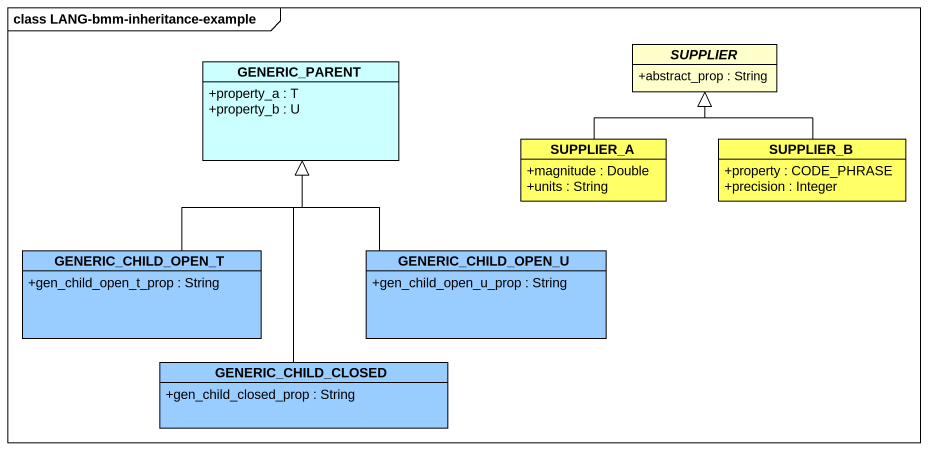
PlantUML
@startuml
mainframe class LANG-bmm-inheritance-example
hide circle
hide empty members
skinparam classAttributeIconSize 0
class GENERIC_PARENT #CCFFFF {
  +property_a : T
  +property_b : U
}
abstract class SUPPLIER #FFFFCC {
  +abstract_prop : String
}
class SUPPLIER_A #FFFF66 {
  +magnitude : Double
  +units : String
}
class SUPPLIER_B #FFFF66 {
  +property : CODE_PHRASE
  +precision : Integer
}
class GENERIC_CHILD_OPEN_T #99CCFF {
  +gen_child_open_t_prop : String
}
class GENERIC_CHILD_OPEN_U #99CCFF {
  +gen_child_open_u_prop : String
}
class GENERIC_CHILD_CLOSED #99CCFF {
  +gen_child_closed_prop : String
}
SUPPLIER_A -up-|> SUPPLIER
SUPPLIER_B -up-|> SUPPLIER
GENERIC_CHILD_OPEN_T -up-|> GENERIC_PARENT
GENERIC_CHILD_OPEN_U -up-|> GENERIC_PARENT
GENERIC_CHILD_CLOSED -up-|> GENERIC_PARENT
@enduml
